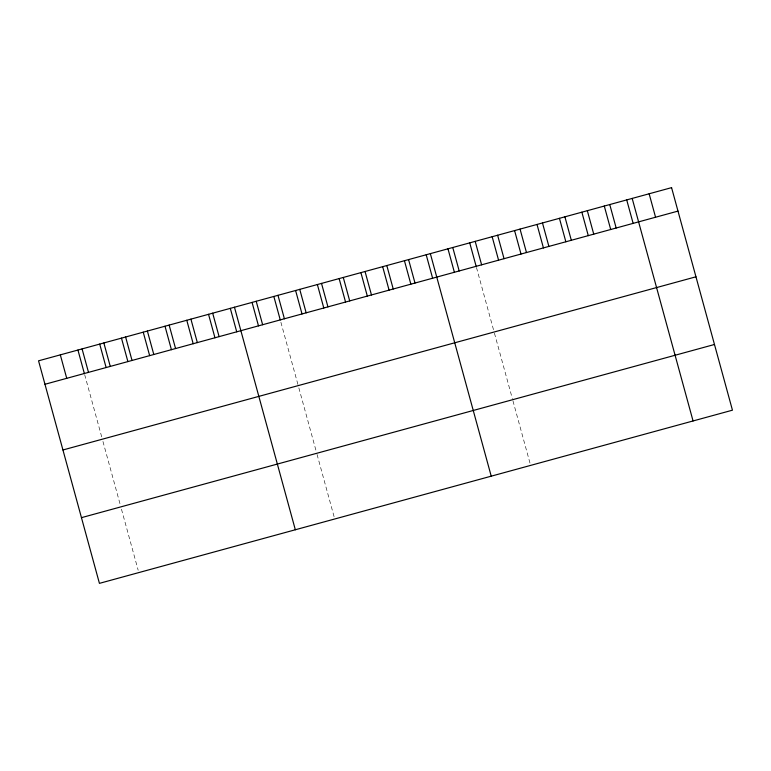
<?xml version="1.0" encoding="UTF-8"?>
<svg xmlns="http://www.w3.org/2000/svg" width="771" height="771" viewBox="0 0 771 771"><rect width="100%" height="100%" fill="white"/><g stroke="black" fill="none" stroke-linecap="round" stroke-linejoin="round"><path stroke-width="0.58" stroke-dasharray="3.85 2.89" d="M476.468 267.47L493.806 330.865M494.433 333.139L512.33 398.568M512.956 400.853L529.985 463.092M280.885 322.22L297.914 384.45M298.84 387.861L316.129 451.035M317.054 454.447L334.402 517.833M84.675 374.658L102.013 438.044M102.948 441.455L120.228 504.629M121.471 509.188L138.182 570.27"/><path stroke-width="1.16" d="M44.969 384.276L677.988 211.1M62.943 449.975L695.962 276.799M81.456 517.659L675.088 355.258M675.232 355.219L714.476 344.483M649.143 193.781L655.562 217.239M632.181 198.417L693.062 420.956M626.717 199.92L633.136 223.378M609.755 204.556L616.174 228.014M604.291 206.05L610.709 229.507M587.329 210.695L593.747 234.153M581.864 212.189L588.283 235.647M564.902 216.824L571.321 240.282M559.438 218.318L565.856 241.776M542.476 222.964L548.894 246.421M537.011 224.457L543.43 247.915M520.049 229.093L526.468 252.551M514.585 230.587L521.003 254.045M497.623 235.232L504.041 258.69M492.158 236.726L498.577 260.184M475.196 241.371L481.615 264.829M469.732 242.865L476.15 266.323M452.77 247.501L459.188 270.958M447.97 248.821L454.389 272.279M430.343 253.64L491.223 476.17M426.199 254.767L432.618 278.225M408.582 259.596L415 283.053M404.438 260.723L410.856 284.181M386.811 265.542L393.229 289M382.667 266.679L389.085 290.137M365.049 271.498L371.468 294.956M360.905 272.635L367.324 296.093M343.278 277.454L349.697 300.912M339.134 278.591L345.553 302.049M321.517 283.41L327.935 306.868M317.373 284.547L323.791 308.005M299.746 289.366L306.164 312.824M295.601 290.503L302.02 313.961M277.984 295.322L284.403 318.78M273.84 296.45L280.259 319.907M256.213 301.278L262.632 324.736M252.069 302.405L258.487 325.863M234.451 307.224L295.332 529.764M230.307 308.361L236.726 331.819M212.68 313.18L219.099 336.638M208.536 314.317L214.955 337.775M190.919 319.136L197.337 342.594M186.775 320.273L193.184 343.731M169.148 325.092L175.566 348.55M165.004 326.229L171.422 349.687M147.386 331.048L153.805 354.506M143.242 332.185L149.651 355.643M125.615 337.004L132.034 360.462M121.471 338.132L127.89 361.589M103.854 342.96L110.263 366.418M99.71 344.088L106.119 367.545M82.083 348.916L88.501 372.374M77.938 350.044L84.357 373.501M60.321 354.862L66.73 378.32M671.57 187.642L38.55 360.818L99.43 583.358L732.45 410.182L671.57 187.642"/></g></svg>
